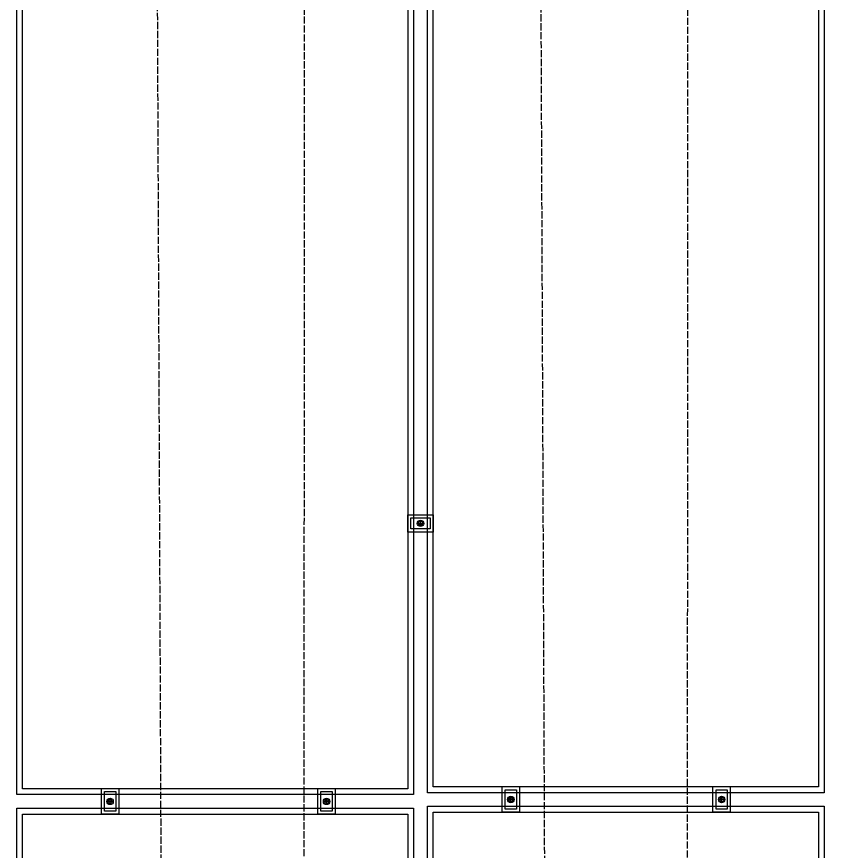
# Model space of a CAD drawing. Header units: millimetres. Extents: x 185509 to 291328, y 95263 to 331092.
# Drawn here: x 252841 to 254194, y 171098 to 172496 of the extents above; entities that cross this region are included whole.
import ezdxf

# ---------------------------------------------------------------- set-up
doc = ezdxf.new("R2010")
doc.units = ezdxf.units.MM
doc.linetypes.add('ACAD_ISO02W100', pattern=[15, 12, -3])
doc.layers.add('Cables string 1', color=20, linetype='ACAD_ISO02W100')
doc.layers.add('Cqbles string 2', color=72, linetype='ACAD_ISO02W100')

msp = doc.modelspace()

# ---------------------------------------------------------------- linework, layer by layer
for p, q in [((253514.242, 171647.558), (253521.032, 171647.558)), ((253517.637, 171644.163), (253517.637, 171650.953)), ((253000.951, 171181.631), (252994.161, 171181.631)), ((252997.556, 171178.236), (252997.556, 171185.026)), ((253363.645, 171181.631), (253356.855, 171181.631)), ((253360.25, 171178.236), (253360.25, 171185.026)), ((253672.388, 171184.91), (253665.599, 171184.91)), ((253668.994, 171181.515), (253668.994, 171188.305)), ((254025.602, 171184.91), (254018.812, 171184.91)), ((254022.207, 171181.515), (254022.207, 171188.305))]:
    msp.add_line(p, q)
for points in [[(252841.1, 171193.003), (252841.1, 173577.003), (253506.17, 173577.003), (253506.17, 171193.003)], [(253529.104, 171196.282), (253529.104, 173580.282), (254194.174, 173580.282), (254194.174, 171196.282)], [(253539.104, 171206.282), (253539.104, 173570.282), (254184.174, 173570.282), (254184.174, 171206.282)], [(252851.1, 171203.003), (252851.1, 173567.003), (253496.17, 173567.003), (253496.17, 171203.003)], [(253496.17, 171633.039), (253496.17, 171662.077), (253539.104, 171662.077), (253539.104, 171633.039)], [(253501.238, 171638.107), (253501.238, 171657.01), (253534.037, 171657.01), (253534.037, 171638.107)], [(253683.512, 171163.443), (253654.475, 171163.443), (253654.475, 171206.376), (253683.512, 171206.376)], [(254036.726, 171163.443), (254007.688, 171163.443), (254007.688, 171206.376), (254036.726, 171206.376)], [(253012.075, 171160.164), (252983.037, 171160.164), (252983.037, 171203.098), (253012.075, 171203.098)], [(253007.008, 171165.232), (252988.104, 171165.232), (252988.104, 171198.031), (253007.008, 171198.031)], [(253374.769, 171160.164), (253345.731, 171160.164), (253345.731, 171203.098), (253374.769, 171203.098)], [(253369.702, 171165.232), (253350.798, 171165.232), (253350.798, 171198.031), (253369.702, 171198.031)], [(253678.445, 171168.51), (253659.542, 171168.51), (253659.542, 171201.309), (253678.445, 171201.309)], [(254031.659, 171168.51), (254012.755, 171168.51), (254012.755, 171201.309), (254031.659, 171201.309)], [(252841.1, 168786.164), (252841.1, 171170.164), (253506.17, 171170.164), (253506.17, 168786.164)], [(253529.104, 168789.443), (253529.104, 171173.443), (254194.174, 171173.443), (254194.174, 168789.443)], [(253539.104, 168799.443), (253539.104, 171163.443), (254184.174, 171163.443), (254184.174, 168799.443)], [(252851.1, 168796.164), (252851.1, 171160.164), (253496.17, 171160.164), (253496.17, 168796.164)]]:
    msp.add_lwpolyline(points, close=True)
for centre, radius in [((253517.637, 171647.558), 5.395), ((253517.637, 171647.558), 3.395), ((252997.556, 171181.631), 5.395), ((252997.556, 171181.631), 3.395), ((253360.25, 171181.631), 5.395), ((253360.25, 171181.631), 3.395), ((253668.994, 171184.91), 5.395), ((253668.994, 171184.91), 3.395), ((254022.207, 171184.91), 5.395), ((254022.207, 171184.91), 3.395)]:
    msp.add_circle(centre, radius)
at = {"layer": 'Cables string 1'}
for p, q in [((253716.739, 173115.596), (253814.15, 149704.252)), ((253074.395, 173057.744), (253171.806, 149646.4))]:
    msp.add_line(p, q, dxfattribs=at)
at = {"layer": 'Cqbles string 2'}
for p, q in [((253965.588, 173214.658), (253953.287, 149700.286)), ((253323.244, 173156.806), (253310.943, 149642.434))]:
    msp.add_line(p, q, dxfattribs=at)

doc.saveas('drawing.dxf')
